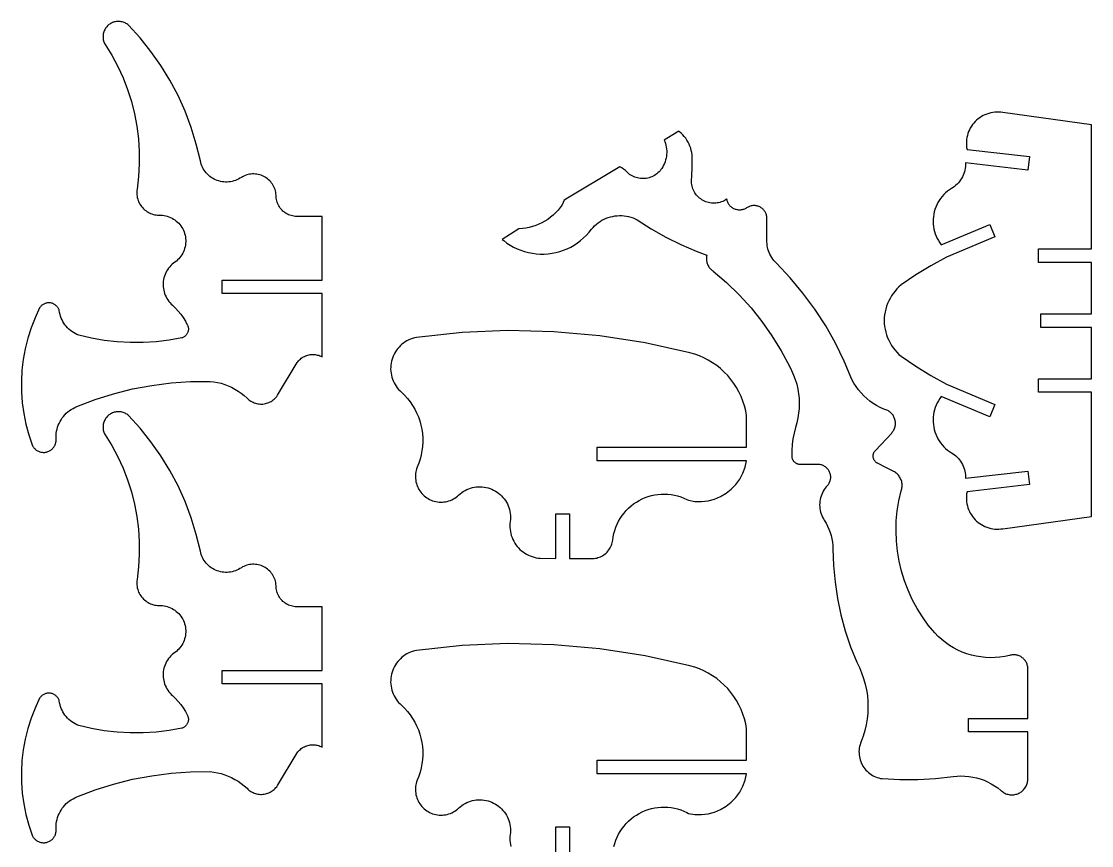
# Model space of a CAD drawing. Extents: x 11 to 463, y 3 to 497.
# Drawn here: x 43.3 to 271.4, y 321.4 to 496.9 of the extents above; entities that cross this region are included whole.
import ezdxf

# ---------------------------------------------------------------- set-up
doc = ezdxf.new("R2010")
doc.units = 0
doc.layers.add('P7YMWNP7_SVG', color=7, linetype='CONTINUOUS')

msp = doc.modelspace()

# ---------------------------------------------------------------- linework, layer by layer
at = {"layer": 'P7YMWNP7_SVG'}
for points in [[(78.76, 432.09), (78.8, 431.97), (78.84, 431.85), (78.86, 431.72), (78.88, 431.59), (78.88, 431.47), (78.88, 431.34), (78.88, 431.21), (78.86, 431.08), (78.83, 430.96), (78.8, 430.83), (78.76, 430.71), (78.71, 430.59), (78.66, 430.48), (78.59, 430.37), (78.52, 430.26), (78.44, 430.16), (78.36, 430.06), (78.27, 429.97), (78.18, 429.88), (78.07, 429.8), (77.97, 429.73), (77.86, 429.66), (77.74, 429.6), (77.63, 429.55), (77.51, 429.51), (74.78, 429.02), (72.02, 428.69), (69.25, 428.52), (66.48, 428.51), (63.71, 428.67), (60.96, 428.99), (58.22, 429.46), (55.52, 430.1), (55.14, 430.26), (54.77, 430.44), (54.41, 430.64), (54.07, 430.87), (53.74, 431.12), (53.42, 431.39), (53.13, 431.67), (52.85, 431.98), (52.59, 432.3), (52.36, 432.64), (52.15, 432.99), (51.96, 433.36), (51.79, 433.74), (51.65, 434.13), (51.53, 434.52), (51.44, 434.92), (51.37, 435.33), (51.32, 435.48), (51.27, 435.62), (51.2, 435.75), (51.12, 435.88), (51.04, 436.01), (50.95, 436.13), (50.85, 436.25), (50.74, 436.35), (50.62, 436.45), (50.5, 436.55), (50.38, 436.63), (50.24, 436.71), (50.11, 436.77), (49.97, 436.83), (49.82, 436.88), (49.68, 436.92), (49.53, 436.95), (49.38, 436.97), (49.23, 436.98), (49.07, 436.98), (48.92, 436.97), (48.77, 436.95), (48.62, 436.92), (48.48, 436.88), (48.33, 436.83), (48.19, 436.77), (48.05, 436.71), (47.92, 436.63), (47.8, 436.55), (47.68, 436.46), (47.56, 436.36), (47.45, 436.25), (47.35, 436.13), (47.26, 436.01), (47.18, 435.89), (46.2, 433.79), (45.37, 431.63), (44.67, 429.43), (44.11, 427.18), (43.69, 424.91), (43.42, 422.61), (43.3, 420.3), (43.32, 417.99), (43.49, 415.68), (43.8, 413.39), (44.26, 411.12), (44.85, 408.89), (45.59, 406.7), (45.67, 406.54), (45.76, 406.39), (45.85, 406.25), (45.96, 406.11), (46.07, 405.98), (46.2, 405.85), (46.33, 405.74), (46.46, 405.63), (46.61, 405.53), (46.76, 405.45), (46.92, 405.37), (47.08, 405.3), (47.24, 405.24), (47.41, 405.2), (47.58, 405.16), (47.75, 405.14), (47.93, 405.12), (48.1, 405.12), (48.27, 405.13), (48.45, 405.15), (48.62, 405.19), (48.79, 405.23), (48.95, 405.29), (49.11, 405.35), (49.27, 405.43), (49.42, 405.51), (49.57, 405.61), (49.71, 405.71), (49.84, 405.82), (49.96, 405.95), (50.08, 406.08), (50.19, 406.21), (50.29, 406.36), (50.38, 406.51), (50.46, 406.66), (50.52, 406.82), (50.58, 406.99), (50.63, 407.15), (50.67, 407.32), (50.69, 407.5), (50.71, 407.67), (50.71, 407.84), (50.69, 408.29), (50.7, 408.73), (50.73, 409.17), (50.8, 409.61), (50.89, 410.05), (51.01, 410.47), (51.16, 410.89), (51.33, 411.3), (51.53, 411.7), (51.75, 412.08), (52, 412.45), (52.27, 412.8), (52.56, 413.13), (52.87, 413.45), (53.2, 413.74), (53.55, 414.02), (53.92, 414.27), (54.3, 414.49), (54.7, 414.69), (55.11, 414.87), (58.99, 416.36), (62.95, 417.61), (66.99, 418.63), (71.07, 419.4), (75.2, 419.94), (79.35, 420.22), (83.5, 420.26), (84.3, 420.17), (85.09, 420.03), (85.87, 419.84), (86.63, 419.61), (87.38, 419.32), (88.11, 418.99), (88.82, 418.62), (89.51, 418.2), (90.17, 417.75), (90.8, 417.25), (91.39, 416.71), (91.58, 416.53), (91.78, 416.35), (92, 416.19), (92.22, 416.04), (92.45, 415.91), (92.69, 415.79), (92.93, 415.69), (93.18, 415.6), (93.44, 415.53), (93.7, 415.48), (93.97, 415.44), (94.23, 415.42), (94.5, 415.42), (94.76, 415.43), (95.03, 415.47), (95.29, 415.51), (95.55, 415.58), (95.8, 415.66), (96.05, 415.76), (96.29, 415.87), (96.53, 416), (96.75, 416.14), (96.96, 416.3), (97.17, 416.47), (97.36, 416.66), (97.54, 416.85), (97.71, 417.06), (97.87, 417.28), (102.06, 424.25), (102.22, 424.45), (102.39, 424.65), (102.57, 424.84), (102.76, 425.01), (102.96, 425.18), (103.17, 425.32), (103.4, 425.46), (103.63, 425.58), (103.86, 425.69), (104.1, 425.78), (104.35, 425.85), (104.61, 425.91), (104.86, 425.95), (105.12, 425.98), (105.38, 425.99), (105.64, 425.99), (105.9, 425.96), (106.15, 425.92), (106.41, 425.87), (106.66, 425.8), (106.9, 425.71), (107.14, 425.61), (107.37, 425.49), (107.37, 438.94), (86.07, 438.94), (86.07, 441.82), (107.37, 441.82), (107.37, 455.38), (102.22, 455.38), (101.94, 455.38), (101.65, 455.4), (101.36, 455.43), (101.08, 455.49), (100.8, 455.56), (100.52, 455.65), (100.26, 455.76), (100, 455.88), (99.74, 456.02), (99.5, 456.18), (99.27, 456.35), (99.05, 456.54), (98.85, 456.74), (98.65, 456.96), (98.47, 457.18), (98.31, 457.42), (98.16, 457.67), (98.03, 457.93), (97.91, 458.19), (97.82, 458.46), (97.74, 458.74), (97.68, 459.02), (97.63, 459.31), (97.61, 459.59), (97.6, 459.91), (97.56, 460.22), (97.51, 460.53), (97.44, 460.83), (97.35, 461.13), (97.24, 461.42), (97.11, 461.71), (96.97, 461.98), (96.8, 462.25), (96.62, 462.5), (96.43, 462.75), (96.22, 462.98), (95.99, 463.19), (95.75, 463.39), (95.5, 463.58), (95.24, 463.75), (94.96, 463.9), (94.68, 464.03), (94.39, 464.15), (94.09, 464.24), (93.79, 464.32), (93.48, 464.38), (93.17, 464.42), (92.86, 464.43), (92.55, 464.43), (92.24, 464.41), (91.93, 464.37), (91.62, 464.3), (91.32, 464.22), (91.02, 464.12), (90.73, 464), (90.45, 463.86), (90.18, 463.71), (89.88, 463.51), (89.57, 463.34), (89.24, 463.18), (88.91, 463.05), (88.57, 462.94), (88.22, 462.85), (87.87, 462.78), (87.51, 462.73), (87.15, 462.71), (86.79, 462.71), (86.43, 462.73), (86.08, 462.78), (85.73, 462.85), (85.38, 462.94), (85.04, 463.05), (84.7, 463.18), (84.38, 463.34), (84.06, 463.51), (83.76, 463.71), (83.47, 463.92), (83.2, 464.15), (82.94, 464.4), (82.7, 464.67), (82.47, 464.95), (82.26, 465.24), (82.07, 465.54), (81.9, 465.86), (81.76, 466.19), (81.63, 466.52), (81.52, 466.87), (81.44, 467.22), (80.58, 470.8), (79.51, 474.33), (78.21, 477.78), (76.69, 481.14), (74.96, 484.39), (73.03, 487.54), (70.91, 490.55), (68.6, 493.42), (66.11, 496.14), (65.95, 496.28), (65.77, 496.4), (65.59, 496.51), (65.4, 496.61), (65.2, 496.7), (65, 496.77), (64.8, 496.83), (64.59, 496.88), (64.38, 496.91), (64.16, 496.93), (63.95, 496.93), (63.74, 496.93), (63.52, 496.9), (63.31, 496.87), (63.1, 496.82), (62.9, 496.75), (62.7, 496.68), (62.5, 496.59), (62.32, 496.49), (62.14, 496.37), (61.96, 496.25), (61.8, 496.11), (61.64, 495.96), (61.5, 495.81), (61.36, 495.64), (61.24, 495.47), (61.13, 495.28), (61.03, 495.09), (60.94, 494.9), (60.86, 494.7), (60.8, 494.49), (60.75, 494.28), (60.72, 494.07), (60.7, 493.86), (60.69, 493.65), (60.7, 493.43), (60.72, 493.22), (60.76, 493.01), (60.81, 492.8), (60.87, 492.6), (60.94, 492.39), (61.03, 492.2), (61.13, 492.01), (62.55, 489.73), (63.83, 487.36), (64.96, 484.92), (65.93, 482.41), (66.75, 479.85), (67.41, 477.25), (67.91, 474.61), (68.25, 471.94), (68.42, 469.25), (68.42, 466.56), (68.26, 463.88), (67.94, 461.21), (67.9, 460.91), (67.88, 460.61), (67.88, 460.3), (67.91, 460), (67.95, 459.69), (68, 459.4), (68.08, 459.1), (68.18, 458.81), (68.29, 458.53), (68.42, 458.26), (68.57, 457.99), (68.74, 457.73), (68.92, 457.49), (69.12, 457.26), (69.33, 457.04), (69.55, 456.83), (69.79, 456.64), (70.04, 456.46), (70.3, 456.3), (70.56, 456.16), (70.84, 456.03), (71.13, 455.92), (71.42, 455.83), (71.71, 455.76), (72.01, 455.71), (72.32, 455.67), (72.62, 455.66), (72.98, 455.66), (73.34, 455.64), (73.7, 455.59), (74.05, 455.52), (74.4, 455.43), (74.74, 455.31), (75.08, 455.17), (75.4, 455.01), (75.72, 454.83), (76.02, 454.63), (76.3, 454.41), (76.57, 454.17), (76.83, 453.92), (77.07, 453.65), (77.29, 453.36), (77.49, 453.06), (77.67, 452.75), (77.83, 452.43), (77.97, 452.09), (78.09, 451.75), (78.18, 451.4), (78.25, 451.05), (78.3, 450.69), (78.32, 450.33), (78.32, 449.97), (78.3, 449.61), (78.25, 449.25), (78.18, 448.89), (78.09, 448.55), (77.98, 448.2), (77.84, 447.87), (77.68, 447.55), (77.5, 447.23), (77.3, 446.93), (77.08, 446.64), (76.84, 446.37), (76.59, 446.12), (76.32, 445.88), (76.03, 445.66), (75.72, 445.43), (75.43, 445.19), (75.16, 444.93), (74.9, 444.65), (74.66, 444.35), (74.45, 444.04), (74.25, 443.71), (74.07, 443.38), (73.92, 443.03), (73.79, 442.67), (73.69, 442.31), (73.6, 441.94), (73.54, 441.56), (73.51, 441.18), (73.5, 440.8), (73.52, 440.42), (73.56, 440.05), (73.63, 439.67), (73.71, 439.3), (73.83, 438.94), (73.97, 438.59), (74.13, 438.24), (74.31, 437.91), (74.51, 437.59), (74.73, 437.28), (74.98, 436.99), (75.24, 436.72), (75.52, 436.46), (76.14, 435.85), (76.73, 435.21), (77.28, 434.54), (77.78, 433.83), (78.24, 433.09), (78.66, 432.33), (78.72, 432.21)], [(233.93, 423.46), (237.15, 421.49), (240.46, 419.67), (250.79, 415.35), (249.68, 412.69), (239.35, 417.01), (239.04, 416.58), (238.75, 416.14), (238.5, 415.67), (238.27, 415.19), (238.08, 414.7), (237.92, 414.2), (237.79, 413.68), (237.7, 413.16), (237.64, 412.63), (237.62, 412.11), (237.63, 411.58), (237.67, 411.05), (237.75, 410.52), (237.86, 410.01), (238.01, 409.5), (238.18, 409), (238.39, 408.51), (238.64, 408.04), (238.91, 407.59), (239.21, 407.15), (239.54, 406.74), (239.89, 406.34), (240.27, 405.97), (240.67, 405.63), (241.1, 405.31), (241.54, 405.02), (241.87, 404.82), (242.18, 404.6), (242.47, 404.36), (242.75, 404.1), (243.02, 403.82), (243.26, 403.52), (243.49, 403.22), (243.69, 402.89), (243.88, 402.56), (244.04, 402.21), (244.18, 401.85), (244.3, 401.49), (244.39, 401.12), (244.46, 400.74), (244.5, 400.36), (244.52, 399.98), (244.52, 399.6), (257.8, 401.12), (258.13, 398.26), (244.85, 396.73), (244.77, 396.31), (244.73, 395.88), (244.71, 395.45), (244.72, 395.03), (244.76, 394.6), (244.82, 394.17), (244.92, 393.76), (245.04, 393.34), (245.18, 392.94), (245.35, 392.55), (245.55, 392.17), (245.77, 391.8), (246.02, 391.45), (246.28, 391.11), (246.57, 390.79), (246.88, 390.49), (247.21, 390.22), (247.55, 389.96), (247.91, 389.73), (248.29, 389.52), (248.67, 389.33), (249.07, 389.17), (249.48, 389.04), (249.9, 388.93), (250.32, 388.85), (250.74, 388.8), (251.17, 388.78), (251.6, 388.78), (252.03, 388.81), (252.45, 388.87), (271.4, 391.45), (271.4, 417.52), (271.4, 417.92), (260.05, 417.92), (260.05, 420.4), (260.05, 420.8), (271.4, 420.8), (271.4, 431.75), (260.57, 431.75), (260.57, 434.63), (271.4, 434.63), (271.4, 445.59), (260.05, 445.59), (260.05, 445.98), (260.05, 448.47), (271.4, 448.47), (271.4, 448.87), (271.4, 474.93), (252.45, 477.51), (252.03, 477.57), (251.6, 477.6), (251.17, 477.61), (250.74, 477.58), (250.32, 477.53), (249.9, 477.45), (249.48, 477.35), (249.07, 477.21), (248.67, 477.05), (248.29, 476.87), (247.91, 476.66), (247.55, 476.43), (247.21, 476.17), (246.88, 475.89), (246.57, 475.59), (246.28, 475.28), (246.02, 474.94), (245.77, 474.59), (245.55, 474.22), (245.35, 473.84), (245.18, 473.45), (245.04, 473.04), (244.92, 472.63), (244.82, 472.21), (244.76, 471.79), (244.72, 471.36), (244.71, 470.93), (244.73, 470.5), (244.77, 470.08), (244.85, 469.65), (258.13, 468.13), (257.8, 465.26), (244.52, 466.79), (244.52, 466.41), (244.5, 466.02), (244.46, 465.64), (244.39, 465.27), (244.3, 464.9), (244.18, 464.53), (244.04, 464.18), (243.88, 463.83), (243.69, 463.49), (243.49, 463.17), (243.26, 462.86), (243.02, 462.57), (242.75, 462.29), (242.47, 462.03), (242.18, 461.79), (241.87, 461.56), (241.54, 461.36), (241.1, 461.07), (240.67, 460.76), (240.27, 460.41), (239.89, 460.04), (239.54, 459.65), (239.21, 459.23), (238.91, 458.8), (238.64, 458.34), (238.39, 457.87), (238.18, 457.39), (238.01, 456.89), (237.86, 456.38), (237.75, 455.86), (237.67, 455.34), (237.63, 454.81), (237.62, 454.28), (237.64, 453.75), (237.7, 453.23), (237.79, 452.7), (237.92, 452.19), (238.08, 451.69), (238.27, 451.19), (238.5, 450.71), (238.75, 450.25), (239.04, 449.8), (239.35, 449.37), (249.68, 453.69), (250.79, 451.04), (240.46, 446.72), (237.15, 444.9), (233.93, 442.92), (230.81, 440.8), (230.34, 440.39), (229.91, 439.95), (229.5, 439.48), (229.12, 438.99), (228.77, 438.48), (228.45, 437.94), (228.16, 437.39), (227.91, 436.82), (227.7, 436.24), (227.52, 435.65), (227.38, 435.04), (227.27, 434.43), (227.21, 433.81), (227.18, 433.19), (227.21, 432.57), (227.27, 431.96), (227.38, 431.34), (227.52, 430.74), (227.7, 430.15), (227.91, 429.56), (228.16, 429), (228.45, 428.44), (228.77, 427.91), (229.12, 427.4), (229.5, 426.91), (229.91, 426.44), (230.34, 426), (230.81, 425.59)], [(215.49, 400.99), (215.56, 400.83), (215.62, 400.65), (215.67, 400.48), (215.7, 400.3), (215.73, 400.12), (215.74, 399.93), (215.74, 399.75), (215.73, 399.57), (215.7, 399.39), (215.67, 399.21), (215.62, 399.03), (215.56, 398.86), (215.49, 398.69), (215.41, 398.53), (215.32, 398.37), (215.22, 398.22), (215.11, 398.07), (214.99, 397.93), (214.86, 397.8), (214.62, 397.5), (214.4, 397.19), (214.2, 396.86), (214.02, 396.52), (213.87, 396.17), (213.73, 395.81), (213.63, 395.44), (213.54, 395.06), (213.48, 394.68), (213.44, 394.3), (213.43, 393.92), (213.45, 393.53), (213.49, 393.15), (213.55, 392.77), (213.64, 392.4), (213.75, 392.03), (213.89, 391.67), (214.05, 391.32), (214.23, 390.98), (214.43, 390.66), (214.8, 390.05), (215.13, 389.41), (215.42, 388.76), (215.67, 388.09), (215.87, 387.41), (216.03, 386.71), (216.15, 386.01), (216.22, 385.3), (216.25, 384.59), (216.38, 381.04), (216.71, 377.5), (217.24, 373.99), (217.98, 370.52), (218.9, 367.09), (220.03, 363.72), (221.34, 360.42), (221.9, 359.31), (222.39, 358.16), (222.8, 356.98), (223.14, 355.77), (223.41, 354.55), (223.6, 353.32), (223.7, 352.07), (223.74, 350.82), (223.69, 349.57), (223.56, 348.33), (223.36, 347.1), (223.07, 345.88), (222.71, 344.68), (222.28, 343.51), (222.15, 343.17), (222.04, 342.83), (221.95, 342.48), (221.89, 342.12), (221.84, 341.76), (221.82, 341.4), (221.83, 341.04), (221.85, 340.68), (221.9, 340.32), (221.97, 339.97), (222.07, 339.62), (222.18, 339.28), (222.32, 338.94), (222.47, 338.62), (222.65, 338.3), (222.85, 338), (223.07, 337.71), (223.3, 337.44), (223.55, 337.18), (223.82, 336.93), (224.1, 336.71), (224.39, 336.5), (224.7, 336.31), (225.02, 336.14), (225.35, 335.99), (225.69, 335.87), (226.04, 335.76), (226.39, 335.68), (226.74, 335.62), (230.53, 335.41), (234.33, 335.42), (238.12, 335.64), (241.89, 336.07), (242.72, 336.16), (243.56, 336.19), (244.4, 336.17), (245.23, 336.09), (246.06, 335.96), (246.87, 335.78), (247.68, 335.55), (248.47, 335.27), (249.23, 334.93), (249.98, 334.55), (250.7, 334.12), (251.39, 333.65), (252.05, 333.13), (252.21, 332.99), (252.38, 332.85), (252.55, 332.72), (252.74, 332.61), (252.93, 332.51), (253.13, 332.42), (253.34, 332.34), (253.54, 332.28), (253.76, 332.23), (253.97, 332.2), (254.19, 332.17), (254.4, 332.17), (254.62, 332.17), (254.84, 332.19), (255.05, 332.23), (255.27, 332.28), (255.47, 332.34), (255.68, 332.41), (255.88, 332.5), (256.07, 332.6), (256.26, 332.71), (256.44, 332.84), (256.61, 332.97), (256.77, 333.12), (256.92, 333.27), (257.06, 333.44), (257.19, 333.61), (257.31, 333.8), (257.42, 333.99), (257.51, 334.18), (257.59, 334.38), (257.66, 334.59), (257.72, 334.8), (257.76, 335.01), (257.79, 335.23), (257.8, 335.45), (257.8, 345.56), (245.14, 345.56), (245.14, 348.44), (257.8, 348.44), (257.8, 359.26), (257.78, 359.45), (257.74, 359.64), (257.7, 359.83), (257.64, 360.01), (257.57, 360.19), (257.49, 360.36), (257.39, 360.53), (257.29, 360.7), (257.18, 360.85), (257.05, 361), (256.92, 361.14), (256.78, 361.27), (256.63, 361.39), (256.47, 361.51), (256.31, 361.61), (256.14, 361.7), (255.96, 361.78), (255.78, 361.85), (255.6, 361.9), (255.41, 361.95), (255.22, 361.98), (255.03, 362), (254.84, 362.01), (254.65, 362), (254.45, 361.98), (254.26, 361.96), (254.07, 361.91), (253.89, 361.86), (252.89, 361.65), (251.87, 361.5), (250.85, 361.41), (249.82, 361.39), (248.8, 361.43), (247.78, 361.54), (246.77, 361.71), (245.77, 361.94), (244.79, 362.24), (243.83, 362.59), (242.89, 363.01), (241.98, 363.48), (241.1, 364.01), (240.26, 364.6), (239.45, 365.23), (238.69, 365.92), (237.97, 366.65), (236.6, 368.31), (235.33, 370.06), (234.19, 371.9), (233.16, 373.8), (232.27, 375.76), (231.5, 377.78), (230.87, 379.85), (230.37, 381.95), (230.01, 384.08), (229.79, 386.22), (229.72, 388.38), (229.78, 390.54), (229.98, 392.69), (230.33, 394.82), (230.81, 396.93), (230.88, 397.14), (230.93, 397.35), (230.97, 397.57), (231, 397.79), (231.01, 398.01), (231.01, 398.23), (230.99, 398.45), (230.96, 398.67), (230.92, 398.89), (230.86, 399.1), (230.78, 399.31), (230.7, 399.51), (230.6, 399.71), (230.49, 399.9), (230.36, 400.08), (230.23, 400.26), (230.08, 400.42), (229.93, 400.58), (229.76, 400.72), (229.58, 400.86), (229.4, 400.98), (227.57, 401.87), (225.77, 402.81), (225.67, 402.87), (225.58, 402.93), (225.49, 402.99), (225.4, 403.06), (225.32, 403.14), (225.24, 403.22), (225.17, 403.31), (225.11, 403.4), (225.05, 403.49), (225, 403.59), (224.95, 403.69), (224.91, 403.8), (224.88, 403.9), (224.86, 404.01), (224.84, 404.12), (224.83, 404.23), (224.82, 404.34), (224.83, 404.45), (224.84, 404.57), (224.85, 404.68), (224.88, 404.78), (224.91, 404.89), (224.95, 405), (225, 405.1), (225.05, 405.2), (225.11, 405.29), (225.17, 405.38), (225.24, 405.47), (225.32, 405.55), (228.79, 409.25), (228.92, 409.4), (229.04, 409.55), (229.14, 409.72), (229.24, 409.88), (229.32, 410.06), (229.4, 410.24), (229.46, 410.42), (229.51, 410.61), (229.55, 410.8), (229.58, 410.99), (229.59, 411.18), (229.59, 411.38), (229.58, 411.57), (229.56, 411.76), (229.53, 411.95), (229.48, 412.14), (229.42, 412.33), (229.35, 412.51), (229.27, 412.68), (229.18, 412.86), (229.08, 413.02), (228.97, 413.18), (228.84, 413.33), (228.71, 413.47), (228.57, 413.6), (228.42, 413.73), (228.27, 413.84), (228.1, 413.95), (227.94, 414.04), (227.13, 414.34), (226.34, 414.69), (225.58, 415.09), (224.85, 415.54), (224.15, 416.04), (223.48, 416.58), (222.84, 417.16), (222.25, 417.78), (221.7, 418.44), (221.19, 419.14), (220.73, 419.86), (220.32, 420.62), (218.69, 424.55), (216.82, 428.37), (214.72, 432.07), (212.41, 435.64), (209.88, 439.06), (207.15, 442.33), (204.24, 445.42), (203.96, 445.7), (203.69, 445.99), (203.45, 446.3), (203.23, 446.63), (203.02, 446.97), (202.84, 447.32), (202.68, 447.68), (202.54, 448.04), (202.42, 448.42), (202.33, 448.8), (202.26, 449.19), (202.22, 449.58), (202.2, 449.98), (202.2, 455.06), (202.18, 455.23), (202.16, 455.41), (202.13, 455.58), (202.09, 455.75), (202.03, 455.91), (201.97, 456.07), (201.89, 456.23), (201.81, 456.38), (201.71, 456.53), (201.61, 456.67), (201.5, 456.8), (201.38, 456.93), (201.25, 457.04), (201.12, 457.15), (200.98, 457.25), (200.83, 457.35), (200.68, 457.43), (200.52, 457.5), (200.35, 457.56), (200.19, 457.61), (200.02, 457.65), (199.85, 457.68), (199.68, 457.7), (199.5, 457.71), (199.33, 457.71), (199.16, 457.7), (198.98, 457.67), (198.81, 457.63), (198.65, 457.59), (198.48, 457.53), (198.32, 457.46), (198.17, 457.39), (198.02, 457.3), (197.87, 457.2), (197.72, 457.1), (197.56, 457.02), (197.4, 456.95), (197.23, 456.89), (197.07, 456.84), (196.89, 456.8), (196.72, 456.77), (196.54, 456.75), (196.36, 456.74), (196.19, 456.75), (196.01, 456.77), (195.83, 456.8), (195.66, 456.84), (195.49, 456.89), (195.33, 456.95), (195.16, 457.02), (195.01, 457.1), (194.86, 457.2), (194.71, 457.3), (194.57, 457.41), (194.44, 457.53), (194.32, 457.66), (194.21, 457.8), (194.1, 457.94), (194.01, 458.09), (193.92, 458.25), (193.85, 458.41), (193.78, 458.57), (193.73, 458.74), (193.69, 458.91), (193.66, 459.09), (193.65, 459.12), (193.58, 459.04), (193.32, 458.88), (193.05, 458.73), (192.77, 458.6), (192.48, 458.48), (192.19, 458.39), (191.89, 458.31), (191.59, 458.26), (191.29, 458.22), (190.98, 458.21), (190.67, 458.21), (190.36, 458.23), (190.06, 458.28), (189.76, 458.34), (189.46, 458.42), (189.17, 458.52), (188.89, 458.64), (188.61, 458.78), (188.35, 458.93), (188.09, 459.11), (187.85, 459.3), (187.62, 459.5), (187.4, 459.72), (187.2, 459.95), (187.01, 460.19), (186.84, 460.45), (186.69, 460.72), (186.55, 460.99), (186.43, 461.28), (186.34, 461.57), (186.25, 461.86), (186.19, 462.16), (186.15, 462.47), (186.13, 462.78), (186.13, 463.08), (186.16, 464.02), (186.23, 465.8), (186.25, 468.52), (186.18, 468.99), (186.08, 469.46), (185.95, 469.92), (185.79, 470.37), (185.61, 470.81), (185.39, 471.24), (185.15, 471.65), (184.88, 472.05), (184.59, 472.42), (184.28, 472.78), (183.94, 473.12), (183.58, 473.44), (183.39, 473.58), (180.85, 472), (180.28, 471.64), (180.41, 471.32), (180.55, 470.95), (180.65, 470.57), (180.74, 470.18), (180.79, 469.79), (180.83, 469.39), (180.83, 468.99), (180.82, 468.6), (180.77, 468.2), (180.7, 467.81), (180.61, 467.43), (180.49, 467.05), (180.35, 466.68), (180.19, 466.32), (180, 465.97), (179.79, 465.63), (179.61, 465.38), (179.41, 465.13), (179.2, 464.9), (178.98, 464.69), (178.74, 464.49), (178.49, 464.3), (178.23, 464.13), (177.96, 463.98), (177.67, 463.85), (177.39, 463.73), (177.09, 463.64), (176.79, 463.56), (176.48, 463.5), (176.17, 463.47), (175.86, 463.45), (175.55, 463.45), (175.24, 463.47), (174.93, 463.52), (174.63, 463.58), (174.32, 463.66), (174.03, 463.76), (173.74, 463.88), (173.46, 464.02), (173.19, 464.17), (172.93, 464.35), (172.69, 464.54), (172.37, 464.87), (172.02, 465.19), (171.66, 465.48), (171.28, 465.75), (170.88, 465.99), (159, 458.84), (158.55, 457.85), (158.13, 457.26), (157.67, 456.7), (157.17, 456.16), (156.64, 455.66), (156.08, 455.2), (155.5, 454.77), (154.88, 454.38), (154.24, 454.02), (153.59, 453.71), (152.91, 453.44), (152.22, 453.22), (151.51, 453.04), (151.17, 452.97), (150.8, 452.9), (150.08, 452.81), (149.35, 452.77), (145.77, 450.5), (146.09, 450.23), (146.77, 449.72), (147.48, 449.27), (148.21, 448.85), (148.97, 448.49), (149.75, 448.17), (150.55, 447.91), (151.37, 447.69), (152.2, 447.53), (153.03, 447.43), (153.87, 447.37), (154.72, 447.38), (155.56, 447.43), (156.39, 447.54), (157.22, 447.7), (158.03, 447.92), (158.83, 448.19), (159.61, 448.5), (160.37, 448.87), (161.11, 449.29), (161.81, 449.75), (162.48, 450.26), (163.12, 450.8), (163.73, 451.39), (164.29, 452.02), (164.82, 452.68), (165.14, 453.05), (165.48, 453.4), (165.84, 453.72), (166.22, 454.03), (166.63, 454.31), (167.04, 454.56), (167.48, 454.79), (167.92, 454.99), (168.38, 455.16), (168.85, 455.3), (169.33, 455.41), (169.81, 455.49), (170.3, 455.54), (170.78, 455.57), (171.27, 455.56), (171.76, 455.52), (172.24, 455.45), (172.72, 455.35), (173.19, 455.22), (173.66, 455.06), (174.11, 454.87), (174.55, 454.65), (177.55, 452.73), (180.66, 450.97), (183.86, 449.39), (187.14, 447.99), (189.41, 447.16), (189.4, 447.12), (189.35, 446.93), (189.32, 446.73), (189.31, 446.54), (189.3, 446.34), (189.31, 446.15), (189.33, 445.95), (189.36, 445.76), (189.4, 445.57), (189.46, 445.38), (189.52, 445.2), (189.6, 445.02), (189.69, 444.84), (189.8, 444.68), (189.91, 444.51), (190.03, 444.36), (190.16, 444.22), (190.3, 444.08), (190.45, 443.95), (190.61, 443.84), (190.77, 443.73), (193.61, 441.3), (196.29, 438.7), (198.81, 435.93), (201.14, 433.01), (203.28, 429.96), (205.23, 426.77), (206.98, 423.46), (207.46, 422.55), (207.88, 421.6), (208.24, 420.63), (208.54, 419.63), (208.77, 418.62), (208.94, 417.6), (209.04, 416.57), (209.07, 415.54), (209.04, 414.5), (208.95, 413.47), (208.79, 412.45), (208.56, 411.43), (208.27, 410.44), (207.97, 409.23), (207.75, 408.01), (207.59, 406.78), (207.51, 405.54), (207.5, 404.29), (207.51, 404.18), (207.52, 404.07), (207.54, 403.96), (207.57, 403.85), (207.61, 403.74), (207.65, 403.64), (207.7, 403.54), (207.76, 403.44), (207.82, 403.35), (207.89, 403.26), (207.96, 403.17), (208.04, 403.09), (208.13, 403.02), (208.21, 402.95), (208.31, 402.88), (208.4, 402.83), (208.51, 402.78), (208.61, 402.73), (208.71, 402.69), (208.82, 402.66), (208.93, 402.64), (213.04, 402.64), (213.23, 402.63), (213.41, 402.6), (213.59, 402.57), (213.76, 402.52), (213.94, 402.46), (214.1, 402.39), (214.27, 402.31), (214.43, 402.21), (214.58, 402.11), (214.72, 402), (214.86, 401.88), (214.99, 401.75), (215.11, 401.61), (215.22, 401.47), (215.32, 401.32), (215.41, 401.16)], [(147.19, 393.36), (147.32, 392.95), (147.41, 392.54), (147.48, 392.13), (147.53, 391.71), (147.54, 391.28), (147.53, 390.86), (147.46, 390.43), (147.42, 390), (147.4, 389.56), (147.41, 389.12), (147.45, 388.69), (147.51, 388.25), (147.6, 387.83), (147.72, 387.41), (147.87, 386.99), (148.04, 386.59), (148.23, 386.2), (148.45, 385.82), (148.7, 385.46), (148.96, 385.11), (149.25, 384.78), (149.56, 384.47), (149.88, 384.18), (150.23, 383.91), (150.59, 383.66), (150.96, 383.44), (151.35, 383.24), (151.75, 383.06), (152.16, 382.91), (152.58, 382.79), (153.01, 382.69), (153.44, 382.62), (153.88, 382.58), (157.23, 382.49), (157.23, 392.02), (160.11, 392.02), (160.11, 382.49), (165.07, 382.49), (165.35, 382.52), (165.63, 382.56), (165.91, 382.62), (166.19, 382.7), (166.46, 382.79), (166.72, 382.9), (166.98, 383.03), (167.23, 383.17), (167.47, 383.33), (167.7, 383.51), (167.91, 383.69), (168.12, 383.89), (168.31, 384.11), (168.49, 384.33), (168.65, 384.57), (168.8, 384.81), (168.93, 385.07), (169.05, 385.33), (169.15, 385.6), (169.23, 385.87), (169.29, 386.15), (169.34, 386.43), (169.44, 387.13), (169.58, 387.82), (169.76, 388.5), (169.99, 389.17), (170.26, 389.82), (170.57, 390.46), (170.92, 391.07), (171.31, 391.65), (171.74, 392.21), (172.2, 392.75), (172.7, 393.25), (173.23, 393.72), (173.78, 394.15), (174.37, 394.55), (174.97, 394.91), (175.6, 395.22), (176.25, 395.5), (176.92, 395.74), (177.59, 395.93), (178.28, 396.08), (178.98, 396.18), (179.68, 396.24), (180.39, 396.25), (181.09, 396.22), (181.8, 396.14), (182.49, 396.02), (183.17, 395.85), (183.85, 395.64), (184.51, 395.38), (185.15, 395.09), (185.46, 394.92), (186.84, 394.69), (188.25, 394.66), (189.64, 394.82), (191, 395.18), (192.3, 395.71), (193.51, 396.42), (194.61, 397.29), (195.59, 398.3), (196.41, 399.44), (197.07, 400.67), (197.56, 401.99), (197.86, 403.36), (165.99, 403.36), (165.99, 406.25), (197.86, 406.25), (197.86, 412.97), (197.67, 414.01), (197.41, 415.04), (197.08, 416.05), (196.69, 417.04), (196.24, 417.99), (195.73, 418.92), (195.15, 419.81), (194.52, 420.67), (193.84, 421.48), (193.1, 422.24), (192.32, 422.96), (191.49, 423.62), (190.62, 424.22), (189.71, 424.77), (188.77, 425.26), (187.8, 425.69), (186.81, 426.05), (185.79, 426.35), (176.23, 428.48), (166.56, 429.97), (156.8, 430.84), (151.91, 430.95), (147.01, 431.06), (137.23, 430.65), (127.5, 429.6), (127.08, 429.51), (126.66, 429.39), (126.26, 429.25), (125.86, 429.08), (125.48, 428.88), (125.11, 428.66), (124.75, 428.42), (124.41, 428.16), (124.09, 427.87), (123.79, 427.56), (123.51, 427.24), (123.25, 426.9), (123.01, 426.54), (122.79, 426.17), (122.6, 425.78), (122.44, 425.38), (122.3, 424.98), (122.18, 424.56), (122.1, 424.14), (122.04, 423.72), (122.01, 423.29), (122, 422.86), (122.03, 422.43), (122.08, 422), (122.15, 421.58), (122.26, 421.16), (122.39, 420.75), (122.55, 420.35), (122.73, 419.96), (122.94, 419.58), (123.17, 419.22), (123.42, 418.87), (123.7, 418.54), (124, 418.23), (124.31, 417.94), (124.97, 417.3), (125.58, 416.61), (126.14, 415.89), (126.66, 415.13), (127.12, 414.35), (127.54, 413.53), (127.9, 412.68), (128.2, 411.82), (128.45, 410.94), (128.63, 410.04), (128.76, 409.13), (128.83, 408.22), (128.84, 407.3), (128.79, 406.38), (128.68, 405.47), (128.51, 404.57), (128.29, 403.68), (128, 402.81), (127.66, 401.96), (127.54, 401.63), (127.45, 401.29), (127.38, 400.95), (127.32, 400.6), (127.3, 400.26), (127.29, 399.9), (127.3, 399.55), (127.34, 399.21), (127.4, 398.86), (127.49, 398.52), (127.59, 398.19), (127.72, 397.86), (127.87, 397.54), (128.03, 397.23), (128.22, 396.93), (128.42, 396.65), (128.65, 396.38), (128.89, 396.12), (129.14, 395.88), (129.41, 395.66), (129.7, 395.46), (130, 395.27), (130.3, 395.1), (130.62, 394.96), (130.95, 394.83), (131.28, 394.73), (131.63, 394.65), (131.97, 394.59), (132.32, 394.55), (132.67, 394.53), (133.02, 394.54), (133.37, 394.57), (133.72, 394.62), (134.06, 394.69), (134.4, 394.79), (134.73, 394.91), (135.05, 395.05), (135.36, 395.2), (135.66, 395.38), (135.95, 395.58), (136.23, 395.8), (136.49, 396.03), (136.81, 396.31), (137.14, 396.57), (137.49, 396.8), (137.86, 397.01), (138.24, 397.2), (138.63, 397.37), (139.02, 397.51), (139.43, 397.62), (139.85, 397.7), (140.26, 397.76), (140.68, 397.8), (141.11, 397.8), (141.53, 397.78), (141.95, 397.73), (142.36, 397.66), (142.77, 397.55), (143.18, 397.42), (143.57, 397.27), (143.95, 397.09), (144.32, 396.89), (144.68, 396.66), (145.02, 396.41), (145.34, 396.14), (145.65, 395.85), (145.94, 395.54), (146.2, 395.21), (146.45, 394.87), (146.67, 394.51), (146.87, 394.14), (147.04, 393.75)], [(103.63, 342.43), (103.86, 342.54), (104.11, 342.63), (104.35, 342.7), (104.61, 342.76), (104.86, 342.81), (105.12, 342.83), (105.38, 342.84), (105.64, 342.84), (105.9, 342.81), (106.15, 342.78), (106.41, 342.72), (106.66, 342.65), (106.9, 342.56), (107.14, 342.46), (107.37, 342.34), (107.37, 355.79), (86.07, 355.79), (86.07, 358.67), (107.37, 358.67), (107.37, 372.23), (102.22, 372.23), (101.94, 372.23), (101.65, 372.25), (101.36, 372.28), (101.08, 372.34), (100.8, 372.41), (100.52, 372.5), (100.26, 372.61), (100, 372.73), (99.74, 372.87), (99.5, 373.03), (99.27, 373.2), (99.05, 373.39), (98.85, 373.59), (98.65, 373.81), (98.47, 374.03), (98.31, 374.27), (98.16, 374.52), (98.03, 374.78), (97.91, 375.04), (97.82, 375.31), (97.74, 375.59), (97.68, 375.87), (97.63, 376.16), (97.61, 376.44), (97.6, 376.76), (97.56, 377.07), (97.51, 377.38), (97.44, 377.68), (97.35, 377.98), (97.24, 378.27), (97.11, 378.56), (96.97, 378.83), (96.8, 379.1), (96.62, 379.35), (96.43, 379.6), (96.22, 379.83), (95.99, 380.04), (95.75, 380.24), (95.5, 380.43), (95.24, 380.6), (94.96, 380.75), (94.68, 380.88), (94.39, 381), (94.09, 381.09), (93.79, 381.17), (93.48, 381.23), (93.17, 381.27), (92.86, 381.28), (92.55, 381.28), (92.24, 381.26), (91.93, 381.22), (91.62, 381.15), (91.32, 381.07), (91.02, 380.97), (90.73, 380.85), (90.45, 380.71), (90.18, 380.56), (89.88, 380.36), (89.57, 380.19), (89.24, 380.03), (88.91, 379.9), (88.57, 379.79), (88.22, 379.7), (87.87, 379.63), (87.51, 379.58), (87.15, 379.56), (86.79, 379.56), (86.43, 379.58), (86.08, 379.63), (85.73, 379.7), (85.38, 379.79), (85.04, 379.9), (84.7, 380.03), (84.38, 380.19), (84.06, 380.36), (83.76, 380.56), (83.47, 380.77), (83.2, 381), (82.94, 381.25), (82.7, 381.52), (82.47, 381.8), (82.26, 382.09), (82.07, 382.39), (81.9, 382.71), (81.76, 383.04), (81.63, 383.37), (81.52, 383.72), (81.44, 384.07), (80.58, 387.65), (79.51, 391.18), (78.21, 394.63), (76.69, 397.99), (74.96, 401.24), (73.03, 404.39), (70.91, 407.4), (68.6, 410.27), (66.11, 412.99), (65.95, 413.13), (65.77, 413.25), (65.59, 413.36), (65.4, 413.46), (65.2, 413.55), (65, 413.62), (64.8, 413.68), (64.59, 413.73), (64.38, 413.76), (64.16, 413.78), (63.95, 413.78), (63.74, 413.78), (63.52, 413.75), (63.31, 413.72), (63.1, 413.67), (62.9, 413.6), (62.7, 413.53), (62.5, 413.44), (62.32, 413.34), (62.14, 413.22), (61.96, 413.1), (61.8, 412.96), (61.64, 412.81), (61.5, 412.66), (61.36, 412.49), (61.24, 412.32), (61.13, 412.13), (61.03, 411.94), (60.94, 411.75), (60.86, 411.55), (60.8, 411.34), (60.75, 411.13), (60.72, 410.92), (60.7, 410.71), (60.69, 410.5), (60.7, 410.28), (60.72, 410.07), (60.76, 409.86), (60.81, 409.65), (60.87, 409.44), (60.94, 409.24), (61.03, 409.05), (61.13, 408.86), (62.55, 406.58), (63.83, 404.21), (64.96, 401.77), (65.93, 399.26), (66.75, 396.7), (67.41, 394.1), (67.91, 391.45), (68.25, 388.79), (68.42, 386.1), (68.42, 383.42), (68.26, 380.73), (67.94, 378.06), (67.9, 377.76), (67.88, 377.46), (67.88, 377.15), (67.91, 376.85), (67.95, 376.55), (68, 376.25), (68.08, 375.95), (68.18, 375.66), (68.29, 375.38), (68.42, 375.11), (68.57, 374.84), (68.74, 374.58), (68.92, 374.34), (69.12, 374.11), (69.33, 373.89), (69.55, 373.68), (69.79, 373.49), (70.04, 373.31), (70.3, 373.15), (70.56, 373.01), (70.84, 372.88), (71.13, 372.77), (71.42, 372.68), (71.71, 372.61), (72.01, 372.56), (72.32, 372.52), (72.62, 372.51), (72.98, 372.51), (73.34, 372.49), (73.7, 372.44), (74.05, 372.37), (74.4, 372.28), (74.74, 372.16), (75.08, 372.02), (75.4, 371.86), (75.72, 371.68), (76.02, 371.48), (76.3, 371.26), (76.57, 371.02), (76.83, 370.77), (77.07, 370.5), (77.29, 370.21), (77.49, 369.91), (77.67, 369.6), (77.83, 369.28), (77.97, 368.94), (78.09, 368.6), (78.18, 368.25), (78.25, 367.9), (78.3, 367.54), (78.32, 367.18), (78.32, 366.82), (78.3, 366.46), (78.25, 366.1), (78.18, 365.74), (78.09, 365.4), (77.98, 365.05), (77.84, 364.72), (77.68, 364.4), (77.5, 364.08), (77.3, 363.78), (77.08, 363.49), (76.84, 363.22), (76.59, 362.97), (76.32, 362.73), (76.03, 362.51), (75.72, 362.28), (75.43, 362.04), (75.16, 361.78), (74.9, 361.5), (74.66, 361.2), (74.45, 360.89), (74.25, 360.56), (74.07, 360.23), (73.92, 359.88), (73.79, 359.52), (73.69, 359.16), (73.6, 358.79), (73.54, 358.41), (73.51, 358.03), (73.5, 357.65), (73.52, 357.27), (73.56, 356.9), (73.63, 356.52), (73.71, 356.15), (73.83, 355.79), (73.97, 355.44), (74.13, 355.09), (74.31, 354.76), (74.51, 354.44), (74.73, 354.13), (74.98, 353.84), (75.24, 353.57), (75.52, 353.31), (76.14, 352.7), (76.73, 352.06), (77.28, 351.39), (77.78, 350.68), (78.24, 349.94), (78.66, 349.18), (78.72, 349.06), (78.76, 348.94), (78.8, 348.82), (78.84, 348.7), (78.86, 348.57), (78.88, 348.44), (78.88, 348.32), (78.88, 348.19), (78.88, 348.06), (78.86, 347.93), (78.83, 347.81), (78.8, 347.68), (78.76, 347.56), (78.71, 347.44), (78.66, 347.33), (78.59, 347.21), (78.52, 347.11), (78.44, 347.01), (78.36, 346.91), (78.27, 346.82), (78.18, 346.73), (78.07, 346.65), (77.97, 346.58), (77.86, 346.51), (77.74, 346.45), (77.63, 346.4), (77.51, 346.36), (74.78, 345.87), (72.02, 345.54), (69.25, 345.37), (66.48, 345.36), (63.71, 345.52), (60.96, 345.84), (58.22, 346.31), (55.52, 346.95), (55.14, 347.11), (54.77, 347.29), (54.41, 347.49), (54.07, 347.72), (53.74, 347.97), (53.42, 348.23), (53.13, 348.52), (52.85, 348.83), (52.59, 349.15), (52.36, 349.49), (52.15, 349.84), (51.96, 350.21), (51.79, 350.59), (51.65, 350.98), (51.53, 351.37), (51.44, 351.77), (51.37, 352.18), (51.32, 352.33), (51.27, 352.47), (51.2, 352.6), (51.12, 352.73), (51.04, 352.86), (50.95, 352.98), (50.85, 353.1), (50.74, 353.2), (50.62, 353.3), (50.5, 353.4), (50.38, 353.48), (50.25, 353.56), (50.11, 353.62), (49.97, 353.68), (49.82, 353.73), (49.68, 353.77), (49.53, 353.8), (49.38, 353.82), (49.23, 353.83), (49.07, 353.83), (48.92, 353.82), (48.77, 353.8), (48.62, 353.77), (48.48, 353.73), (48.33, 353.68), (48.19, 353.62), (48.06, 353.56), (47.92, 353.48), (47.8, 353.4), (47.68, 353.31), (47.56, 353.21), (47.45, 353.1), (47.35, 352.98), (47.26, 352.86), (47.18, 352.74), (46.2, 350.64), (45.37, 348.48), (44.67, 346.28), (44.11, 344.03), (43.69, 341.76), (43.42, 339.46), (43.3, 337.15), (43.32, 334.84), (43.49, 332.53), (43.8, 330.24), (44.26, 327.97), (44.85, 325.74), (45.59, 323.55), (45.67, 323.39), (45.76, 323.24), (45.85, 323.1), (45.96, 322.96), (46.07, 322.83), (46.2, 322.7), (46.33, 322.59), (46.46, 322.48), (46.61, 322.38), (46.76, 322.3), (46.92, 322.22), (47.08, 322.15), (47.24, 322.09), (47.41, 322.05), (47.58, 322.01), (47.75, 321.99), (47.93, 321.97), (48.1, 321.97), (48.27, 321.98), (48.45, 322.01), (48.62, 322.04), (48.79, 322.08), (48.95, 322.14), (49.11, 322.2), (49.27, 322.28), (49.42, 322.36), (49.57, 322.46), (49.71, 322.56), (49.84, 322.67), (49.97, 322.8), (50.08, 322.93), (50.19, 323.06), (50.29, 323.21), (50.38, 323.36), (50.46, 323.51), (50.53, 323.67), (50.58, 323.84), (50.63, 324), (50.67, 324.17), (50.69, 324.35), (50.71, 324.52), (50.71, 324.69), (50.69, 325.14), (50.7, 325.58), (50.73, 326.02), (50.8, 326.46), (50.89, 326.9), (51.01, 327.32), (51.16, 327.74), (51.33, 328.15), (51.53, 328.55), (51.75, 328.93), (52, 329.3), (52.27, 329.65), (52.56, 329.98), (52.87, 330.3), (53.2, 330.59), (53.55, 330.87), (53.92, 331.12), (54.3, 331.34), (54.7, 331.54), (55.11, 331.72), (58.99, 333.21), (62.95, 334.46), (66.99, 335.48), (71.07, 336.25), (75.2, 336.79), (79.35, 337.07), (83.5, 337.11), (84.3, 337.02), (85.09, 336.88), (85.87, 336.69), (86.63, 336.46), (87.38, 336.17), (88.11, 335.84), (88.82, 335.47), (89.51, 335.05), (90.17, 334.6), (90.8, 334.1), (91.39, 333.56), (91.58, 333.38), (91.78, 333.2), (92, 333.04), (92.22, 332.89), (92.45, 332.76), (92.69, 332.64), (92.93, 332.54), (93.18, 332.45), (93.44, 332.38), (93.7, 332.33), (93.97, 332.29), (94.23, 332.27), (94.5, 332.27), (94.76, 332.28), (95.03, 332.32), (95.29, 332.36), (95.55, 332.43), (95.8, 332.51), (96.05, 332.61), (96.29, 332.72), (96.53, 332.85), (96.75, 332.99), (96.96, 333.15), (97.17, 333.32), (97.36, 333.51), (97.54, 333.7), (97.71, 333.91), (97.87, 334.13), (102.06, 341.1), (102.22, 341.3), (102.39, 341.5), (102.57, 341.69), (102.76, 341.86), (102.96, 342.02), (103.17, 342.17), (103.4, 342.31)]]:
    msp.add_lwpolyline(points, close=True, dxfattribs=at)
for points in [[(169.58, 321.14), (169.76, 321.82), (169.99, 322.49), (170.26, 323.14), (170.57, 323.77), (170.92, 324.38), (171.31, 324.97), (171.74, 325.53), (172.2, 326.06), (172.7, 326.56), (173.23, 327.03), (173.78, 327.47), (174.37, 327.86), (174.97, 328.22), (175.6, 328.54), (176.25, 328.82), (176.92, 329.05), (177.59, 329.24), (178.28, 329.39), (178.98, 329.49), (179.68, 329.55), (180.39, 329.56), (181.09, 329.53), (181.8, 329.45), (182.49, 329.33), (183.17, 329.16), (183.85, 328.95), (184.51, 328.7), (185.15, 328.4), (185.46, 328.23), (186.84, 328.01), (188.25, 327.98), (189.64, 328.14), (191, 328.49), (192.3, 329.03), (193.51, 329.73), (194.61, 330.6), (195.59, 331.62), (196.41, 332.75), (197.07, 333.99), (197.56, 335.31), (197.86, 336.68), (165.99, 336.68), (165.99, 339.56), (197.86, 339.56), (197.86, 346.28), (197.67, 347.33), (197.41, 348.36), (197.08, 349.36), (196.69, 350.35), (196.24, 351.31), (195.73, 352.24), (195.15, 353.13), (194.52, 353.98), (193.84, 354.79), (193.1, 355.56), (192.32, 356.27), (191.49, 356.93), (190.62, 357.54), (189.71, 358.09), (188.77, 358.58), (187.8, 359.01), (186.81, 359.37), (185.79, 359.67), (176.23, 361.79), (166.56, 363.29), (156.8, 364.15), (151.91, 364.27), (147.01, 364.38), (137.23, 363.97), (127.5, 362.91), (127.08, 362.82), (126.66, 362.7), (126.26, 362.56), (125.86, 362.39), (125.48, 362.2), (125.11, 361.98), (124.75, 361.74), (124.41, 361.47), (124.09, 361.18), (123.79, 360.88), (123.51, 360.55), (123.25, 360.21), (123.01, 359.85), (122.79, 359.48), (122.6, 359.1), (122.44, 358.7), (122.3, 358.29), (122.18, 357.88), (122.1, 357.46), (122.04, 357.03), (122.01, 356.6), (122, 356.17), (122.03, 355.74), (122.08, 355.32), (122.15, 354.89), (122.26, 354.48), (122.39, 354.07), (122.55, 353.67), (122.73, 353.28), (122.94, 352.9), (123.17, 352.54), (123.42, 352.19), (123.7, 351.86), (124, 351.55), (124.31, 351.26), (124.97, 350.61), (125.58, 349.93), (126.14, 349.21), (126.66, 348.45), (127.12, 347.66), (127.54, 346.84), (127.9, 346), (128.2, 345.13), (128.45, 344.25), (128.63, 343.35), (128.76, 342.45), (128.83, 341.53), (128.84, 340.61), (128.79, 339.7), (128.68, 338.79), (128.51, 337.89), (128.29, 337), (128, 336.13), (127.66, 335.28), (127.54, 334.95), (127.45, 334.61), (127.38, 334.27), (127.32, 333.92), (127.3, 333.57), (127.29, 333.22), (127.3, 332.87), (127.34, 332.52), (127.4, 332.18), (127.49, 331.84), (127.59, 331.5), (127.72, 331.17), (127.87, 330.86), (128.03, 330.55), (128.22, 330.25), (128.42, 329.97), (128.65, 329.7), (128.89, 329.44), (129.14, 329.2), (129.41, 328.98), (129.7, 328.77), (130, 328.59), (130.3, 328.42), (130.62, 328.27), (130.95, 328.15), (131.28, 328.04), (131.63, 327.96), (131.97, 327.9), (132.32, 327.86), (132.67, 327.85), (133.02, 327.85), (133.37, 327.88), (133.72, 327.94), (134.06, 328.01), (134.4, 328.11), (134.73, 328.22), (135.05, 328.36), (135.36, 328.52), (135.66, 328.7), (135.95, 328.9), (136.23, 329.11), (136.49, 329.35), (136.81, 329.62), (137.14, 329.88), (137.49, 330.12), (137.86, 330.33), (138.24, 330.52), (138.63, 330.68), (139.02, 330.82), (139.43, 330.93), (139.85, 331.02), (140.26, 331.08), (140.68, 331.11), (141.11, 331.12), (141.53, 331.1), (141.95, 331.05), (142.36, 330.97), (142.77, 330.87), (143.18, 330.74), (143.57, 330.59), (143.95, 330.41), (144.32, 330.2), (144.68, 329.98), (145.02, 329.73), (145.34, 329.46), (145.65, 329.17), (145.94, 328.86), (146.2, 328.53), (146.45, 328.18), (146.67, 327.83), (146.87, 327.45), (147.04, 327.07), (147.19, 326.67), (147.32, 326.27), (147.41, 325.86), (147.48, 325.44), (147.53, 325.02), (147.54, 324.6), (147.53, 324.18), (147.46, 323.75), (147.42, 323.31), (147.4, 322.87), (147.41, 322.44), (147.45, 322), (147.51, 321.57), (147.6, 321.14)], [(157.23, 315.81), (157.23, 325.33), (160.11, 325.33), (160.11, 315.81)]]:
    msp.add_lwpolyline(points, dxfattribs=at)

doc.saveas('drawing.dxf')
